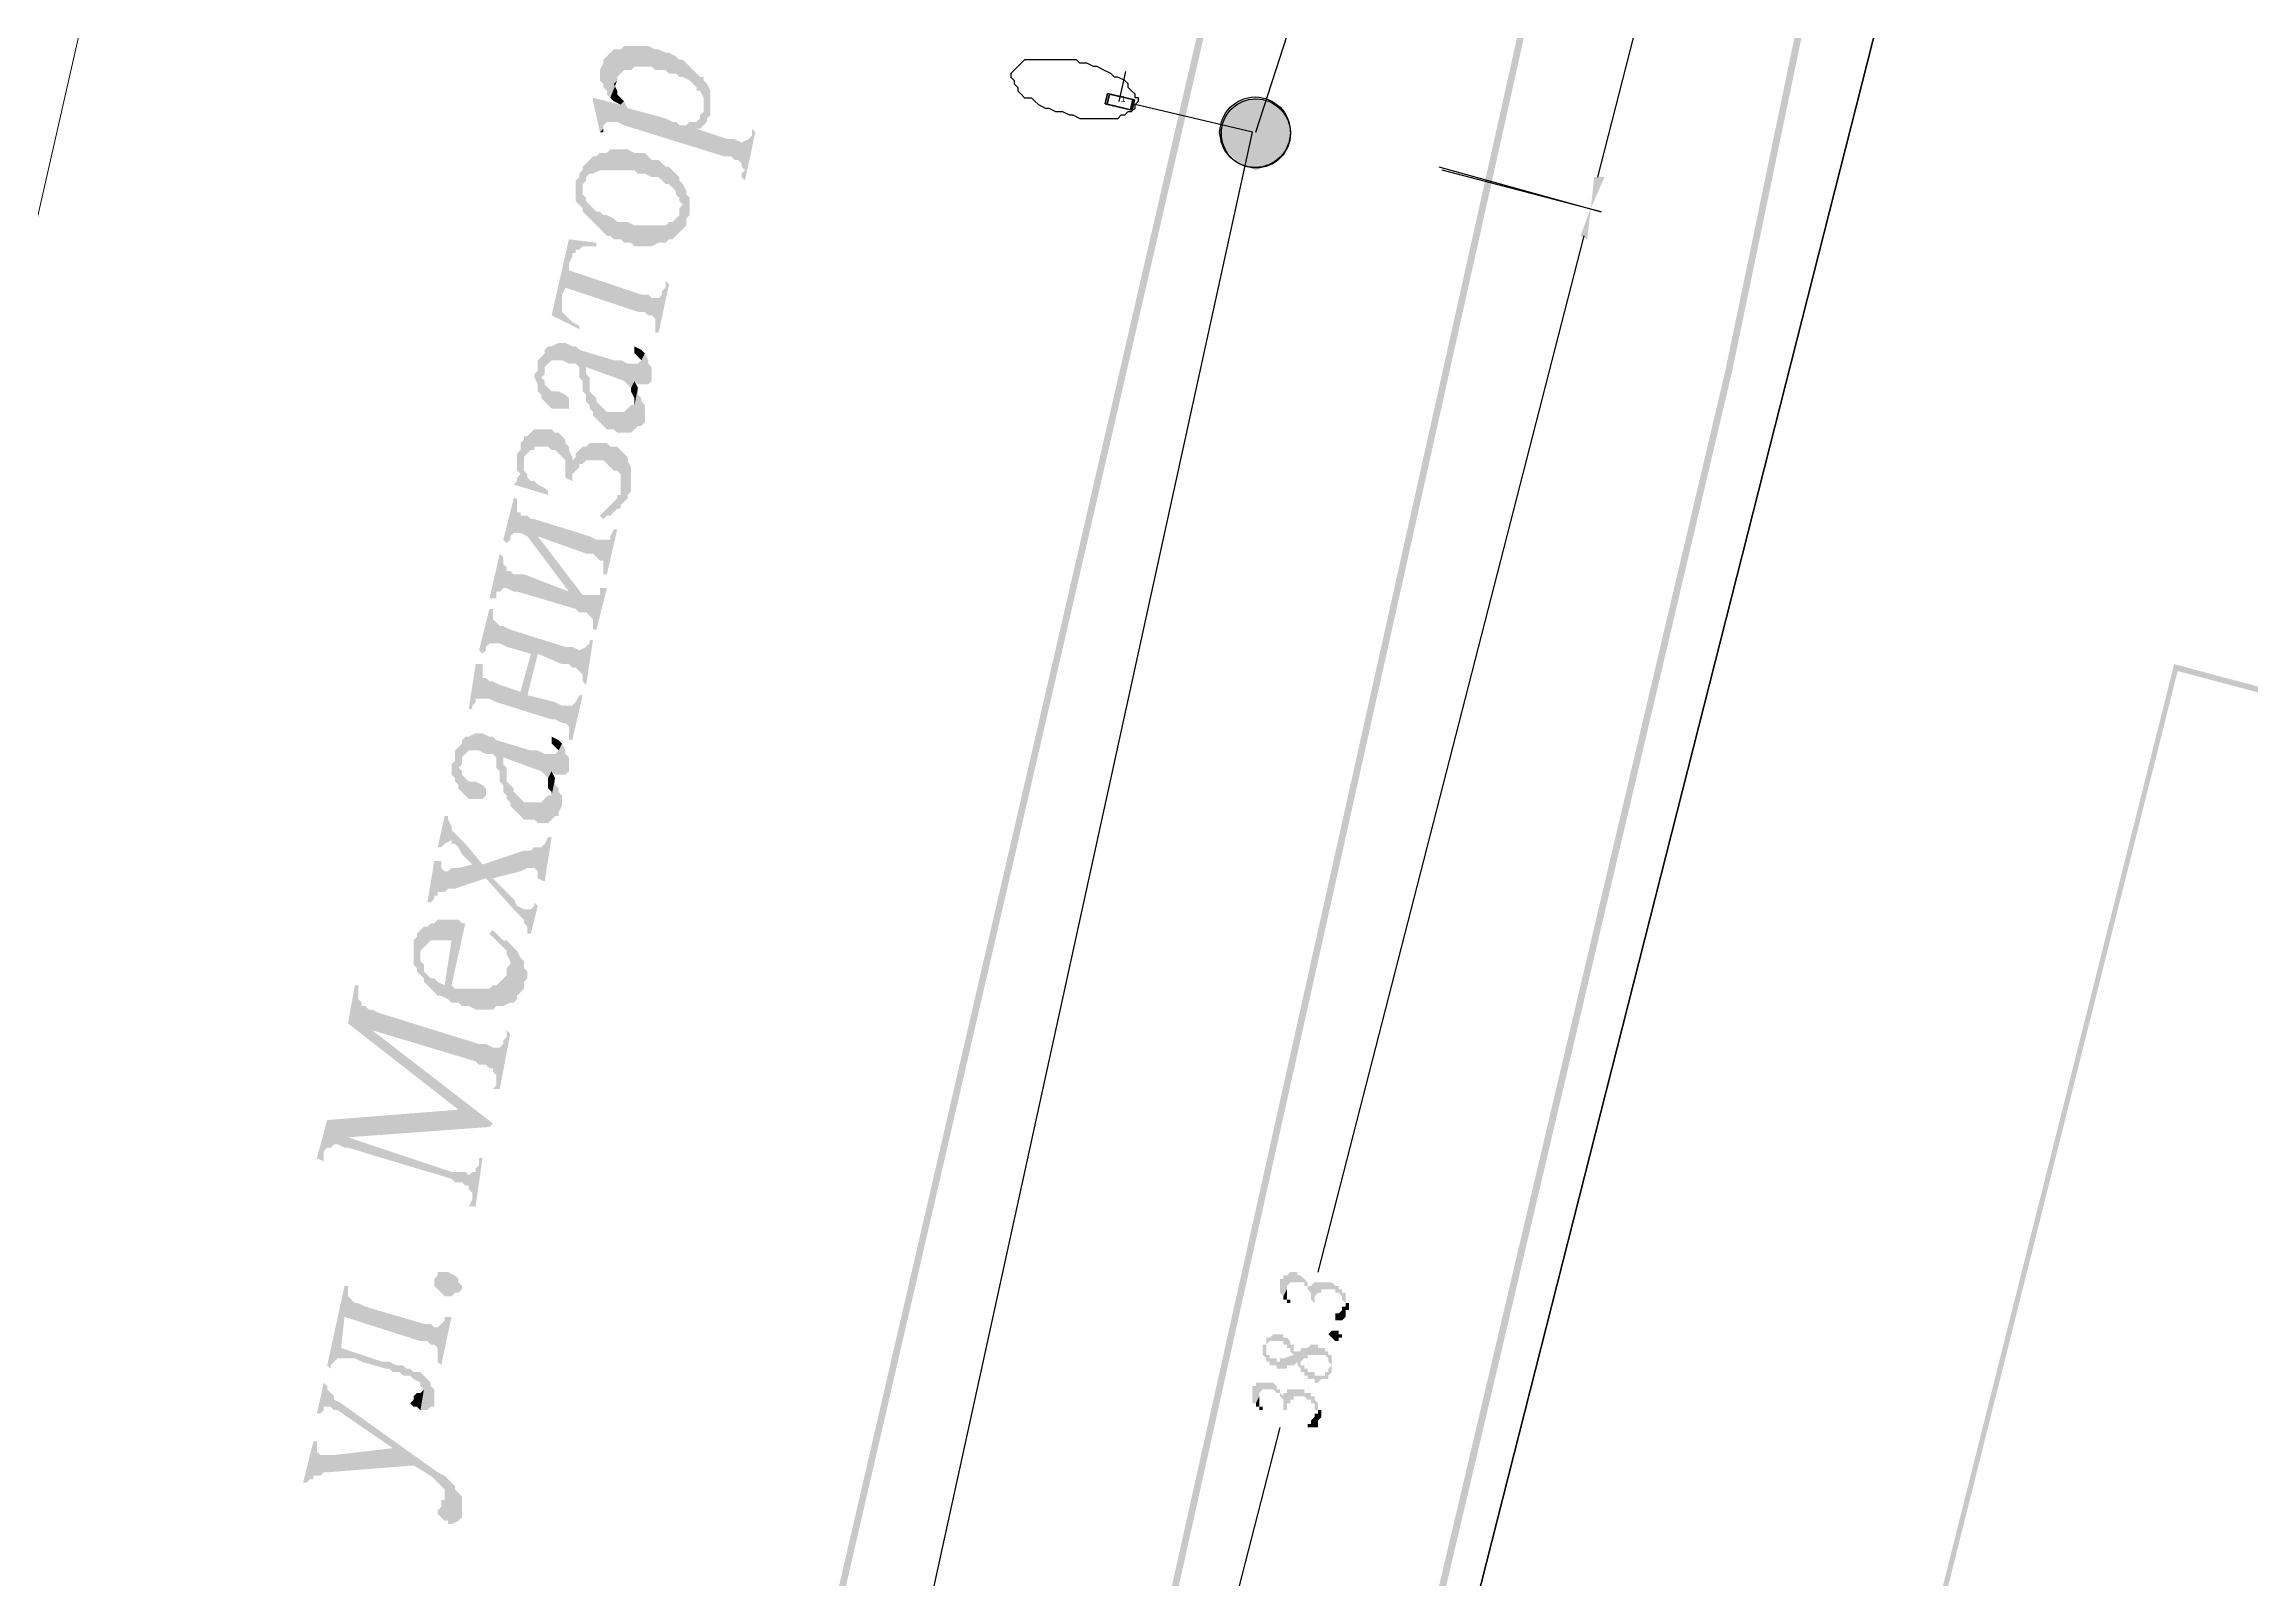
# Model space of a CAD drawing. Extents: x 243 to 885, y -99 to 1005.
# Drawn here: x 317.4 to 353.2, y -3.35 to 21.54 of the extents above; entities that cross this region are included whole.
import ezdxf

# ---------------------------------------------------------------- set-up
doc = ezdxf.new("R2010")
doc.units = 0
doc.header["$MEASUREMENT"] = 0
for name, color, linetype in [('DLXLUM01', 6, 'Continuous'), ('DLXLUMEX', 2, 'Continuous'), ('DLXSCENE', 7, 'Continuous'), ('PDF _Геометрия', 7, 'Continuous'), ('PDF _Сплошная заливка', 7, 'Continuous')]:
    doc.layers.add(name, color=color, linetype=linetype)

# ---------------------------------------------------------------- blocks, each defined once
blk = doc.blocks.new('*U48')
at = {"color": 1}
blk.add_line((-0.029, 0.007), (0.084, 0.494), dxfattribs=at)
for p, q in [((-0.214, 0.137), (-0.253, -0.028)), ((-0.253, -0.028), (-0.214, 0.137)), ((-0.185, 0.13), (-0.224, -0.035)), ((-0.224, -0.035), (-0.185, 0.13)), ((-0.185, 0.13), (-0.214, 0.137)), ((0.195, 0.042), (-0.214, 0.137)), ((-0.214, 0.137), (-0.185, 0.13)), ((-0.214, 0.137), (0.195, 0.042)), ((0.224, 0.035), (-0.185, 0.13)), ((-0.185, 0.13), (0.224, 0.035)), ((0.156, -0.124), (0.195, 0.042)), ((0.195, 0.042), (0.156, -0.124)), ((0.185, -0.13), (0.224, 0.035)), ((0.224, 0.035), (0.185, -0.13)), ((0.224, 0.035), (0.195, 0.042)), ((0.195, 0.042), (0.224, 0.035)), ((-0.253, -0.028), (0.156, -0.124)), ((-0.224, -0.035), (-0.253, -0.028)), ((-0.253, -0.028), (-0.224, -0.035)), ((0.156, -0.124), (-0.253, -0.028)), ((-0.224, -0.035), (0.185, -0.13)), ((0.185, -0.13), (-0.224, -0.035)), ((0.156, -0.124), (0.185, -0.13)), ((0.185, -0.13), (0.156, -0.124))]:
    blk.add_line(p, q)
at = {"layer": 'DLXLUMEX', "color": 7}
blk.add_text('1', height=0.1, dxfattribs=at).set_placement((0, 0))
blk = doc.blocks.new('*U46')
blk.add_line((33.147, -9.687), (212.825, 698.104))

msp = doc.modelspace()

# ---------------------------------------------------------------- hatches: boundary and pattern name
at = {"layer": 'PDF _Сплошная заливка', "linetype": 'ByBlock', "transparency": 33554559}
h = msp.add_hatch(color=256, dxfattribs=at)
h.paths.add_polyline_path([(332.402, -18.186), (321.932, -63.763), (347.576, -69.698), (347.968, -72.441), (347.632, -75.409), (347.016, -76.921), (345.448, -78.88), (344.216, -79.44), (342.537, -80.168), (341.137, -80.28), (327.755, -77.145), (326.299, -76.193), (324.06, -74.401), (322.044, -72.329), (321.26, -70.817), (319.524, -67.122), (318.012, -61.803), (317.676, -58.667), (320.868, -44.67), (334.026, 12.218), (340.913, 42.061), (341.417, 43.461), (342.929, 45.701), (344.216, 46.149), (346.618, 45.561)])
h.paths.add_polyline_path([(346.724, 45.535), (354.743, 43.573), (354.743, 43.629), (346.736, 45.588), (346.736, 45.589), (346.734, 45.589), (344.216, 46.205), (342.873, 45.813), (341.305, 43.517), (340.801, 42.117), (333.914, 12.218), (320.756, -44.67), (317.565, -58.667), (317.9, -61.803), (319.412, -67.178), (321.148, -70.873), (321.932, -72.385), (324.004, -74.457), (326.243, -76.249), (327.755, -77.257), (341.081, -80.392), (342.537, -80.224), (344.272, -79.552), (345.504, -78.936), (347.128, -76.977), (347.688, -75.409), (348.08, -72.441), (347.688, -69.586), (322.044, -63.707), (332.514, -18.186)], flags=0)
for points in [[(350.656, 44.525), (350.544, 44.581), (344.664, 16.249), (329.211, -49.317), (326.467, -61.243), (328.539, -62.923), (346.96, -67.066), (346.96, -66.954), (328.595, -62.867), (326.579, -61.187), (329.323, -49.373), (344.776, 16.249)], [(326.411, 21.12), (326.411, 20.952), (326.467, 20.896), (326.467, 20.84), (326.523, 20.784), (326.523, 20.728), (326.579, 20.672), (326.691, 20.952), (326.691, 21.008), (326.747, 21.064), (326.803, 21.12), (326.859, 21.12), (326.915, 21.12), (326.971, 21.176), (327.027, 21.176), (327.083, 21.176), (327.139, 21.176), (327.251, 21.176), (327.307, 21.12), (327.419, 21.12), (327.475, 21.12), (327.531, 21.064), (327.643, 21.064), (327.699, 21.008), (327.755, 21.008), (327.867, 20.952), (327.923, 20.896), (327.979, 20.84), (327.979, 20.784), (328.035, 20.784), (328.091, 20.672), (328.091, 20.616), (328.091, 20.56), (328.091, 20.504), (328.203, 20.784), (328.147, 20.896), (328.091, 20.952), (328.091, 21.008), (328.035, 21.008), (327.979, 21.064), (327.923, 21.12), (327.867, 21.176), (327.811, 21.232), (327.755, 21.288), (327.699, 21.288), (327.643, 21.344), (327.531, 21.4), (327.475, 21.4), (327.363, 21.456), (327.307, 21.456), (327.195, 21.512), (327.139, 21.512), (327.027, 21.512), (326.971, 21.512), (326.915, 21.512), (326.803, 21.512), (326.747, 21.456), (326.691, 21.456), (326.635, 21.456), (326.579, 21.4), (326.523, 21.344), (326.467, 21.288), (326.467, 21.232)], [(326.579, 20.672), (326.635, 20.616), (326.747, 20.56), (326.803, 20.616), (326.747, 20.672), (326.691, 20.728), (326.691, 20.784), (326.635, 20.896), (326.691, 20.952)], [(328.035, 20.337), (327.979, 20.169), (328.035, 20.169), (328.091, 20.225), (328.147, 20.281), (328.147, 20.337), (328.203, 20.393), (328.203, 20.448), (328.203, 20.56), (328.203, 20.616), (328.203, 20.672), (328.203, 20.728), (328.203, 20.784), (328.091, 20.504), (328.091, 20.448), (328.035, 20.393)], [(326.299, 20.672), (326.299, 20.616), (326.411, 20.113), (326.467, 20.169), (326.467, 20.225), (326.523, 20.281), (326.579, 20.281), (326.635, 20.281), (326.691, 20.281), (326.803, 20.225), (328.427, 19.721), (328.539, 19.721), (328.595, 19.665), (328.651, 19.665), (328.707, 19.609), (328.707, 19.553), (328.763, 19.497), (328.707, 19.441), (328.707, 19.385), (328.763, 19.329), (328.931, 20.113), (328.875, 20.169), (328.875, 20.113), (328.875, 20.057), (328.819, 20.001), (328.707, 19.945), (328.595, 20.001), (328.483, 20.001), (327.979, 20.169), (328.035, 20.337), (327.979, 20.281), (327.867, 20.281), (327.811, 20.225), (327.755, 20.225), (327.699, 20.225), (327.643, 20.281), (327.587, 20.281), (327.475, 20.337), (326.859, 20.504), (326.803, 20.616), (326.747, 20.56)], [(337.33, 19.609), (337.553, 19.833), (337.609, 20.113), (337.553, 20.393), (337.33, 20.616), (337.05, 20.672), (336.77, 20.616), (336.546, 20.393), (336.434, 20.113), (336.546, 19.833), (336.77, 19.609), (337.05, 19.497)], [(326.411, 20.113), (326.467, 20.113), (326.467, 20.169)], [(326.019, 19.329), (326.019, 18.993), (326.075, 18.937), (326.131, 19.217), (326.131, 19.273), (326.187, 19.329), (326.187, 19.385), (326.243, 19.441), (326.299, 19.441), (326.411, 19.497), (326.467, 19.497), (326.523, 19.497), (326.579, 19.497), (326.635, 19.497), (326.747, 19.497), (326.803, 19.497), (326.859, 19.497), (326.971, 19.497), (327.027, 19.441), (327.139, 19.441), (327.251, 19.385), (327.363, 19.385), (327.419, 19.329), (327.475, 19.273), (327.531, 19.273), (327.587, 19.217), (327.643, 19.161), (327.643, 19.105), (327.699, 19.049), (327.699, 18.993), (327.755, 18.937), (327.699, 18.881), (327.811, 19.161), (327.755, 19.273), (327.699, 19.329), (327.699, 19.385), (327.643, 19.441), (327.587, 19.497), (327.531, 19.553), (327.475, 19.553), (327.419, 19.609), (327.363, 19.665), (327.251, 19.665), (327.195, 19.721), (327.139, 19.777), (327.083, 19.777), (327.027, 19.777), (326.971, 19.777), (326.859, 19.833), (326.803, 19.833), (326.747, 19.833), (326.635, 19.833), (326.579, 19.833), (326.523, 19.777), (326.467, 19.777), (326.411, 19.777), (326.355, 19.721), (326.299, 19.721), (326.243, 19.665), (326.187, 19.609), (326.131, 19.553), (326.131, 19.497), (326.075, 19.441), (326.075, 19.385)], [(326.075, 18.937), (326.131, 18.881), (326.131, 18.825), (326.187, 18.769), (326.243, 18.713), (326.299, 18.657), (326.355, 18.601), (326.411, 18.545), (326.467, 18.489), (326.523, 18.433), (326.579, 18.433), (326.635, 18.377), (326.747, 18.377), (326.803, 18.321), (326.915, 18.321), (326.971, 18.265), (327.083, 18.265), (327.139, 18.265), (327.195, 18.265), (327.251, 18.265), (327.363, 18.321), (327.419, 18.321), (327.475, 18.321), (327.531, 18.377), (327.587, 18.377), (327.643, 18.433), (327.699, 18.489), (327.755, 18.545), (327.811, 18.601), (327.811, 18.713), (327.867, 18.769), (327.867, 18.825), (327.867, 18.881), (327.867, 18.937), (327.867, 19.049), (327.811, 19.105), (327.811, 19.161), (327.699, 18.881), (327.699, 18.825), (327.699, 18.769), (327.643, 18.713), (327.587, 18.657), (327.531, 18.657), (327.475, 18.601), (327.363, 18.601), (327.307, 18.601), (327.251, 18.601), (327.195, 18.601), (327.083, 18.601), (327.027, 18.601), (326.971, 18.601), (326.859, 18.657), (326.803, 18.657), (326.691, 18.657), (326.635, 18.713), (326.523, 18.769), (326.467, 18.769), (326.411, 18.825), (326.355, 18.825), (326.299, 18.881), (326.243, 18.937), (326.187, 18.993), (326.187, 19.049), (326.131, 19.105), (326.131, 19.161), (326.131, 19.217)], [(325.907, 18.377), (325.627, 17.145), (326.075, 16.921), (326.075, 16.977), (325.963, 17.033), (325.907, 17.089), (325.851, 17.145), (325.795, 17.201), (325.795, 17.257), (325.795, 17.313), (325.795, 17.369), (325.795, 17.481), (325.851, 17.593), (325.907, 17.873), (325.907, 17.985)], [(325.907, 18.377), (325.907, 17.985), (325.963, 18.097), (325.963, 18.153), (326.019, 18.153), (326.019, 18.209), (326.075, 18.209), (326.131, 18.265), (326.187, 18.265), (326.243, 18.265), (326.355, 18.265), (326.355, 18.321)], [(325.907, 17.873), (325.851, 17.593), (327.027, 17.201), (327.139, 17.201), (327.195, 17.145), (327.251, 17.145), (327.307, 17.089), (327.307, 17.033), (327.307, 16.977), (327.307, 16.865), (327.363, 16.865), (327.531, 17.649), (327.475, 17.705), (327.475, 17.649), (327.475, 17.593), (327.419, 17.537), (327.419, 17.481), (327.363, 17.425), (327.307, 17.425), (327.251, 17.425), (327.195, 17.481), (327.083, 17.481)], [(325.403, 16.305), (325.403, 16.249), (325.347, 16.193), (325.347, 16.137), (325.403, 16.025), (325.403, 15.969), (325.403, 15.913), (325.515, 16.193), (325.515, 16.249), (325.515, 16.305), (325.571, 16.361), (325.627, 16.417), (325.683, 16.417), (325.739, 16.417), (325.795, 16.417), (325.907, 16.361), (326.019, 16.361), (326.075, 16.305), (326.075, 16.249), (326.075, 16.137), (326.131, 16.081), (326.187, 16.305), (326.803, 16.081), (326.859, 16.025), (326.915, 15.969), (326.971, 16.081), (327.027, 16.025), (327.139, 16.025), (327.195, 16.025), (327.251, 16.081), (327.251, 16.137), (327.251, 16.193), (327.251, 16.249), (327.251, 16.305), (327.195, 16.361), (327.195, 16.417), (327.139, 16.529), (327.083, 16.417), (327.027, 16.361), (326.971, 16.361), (326.915, 16.361), (326.859, 16.361), (326.747, 16.417), (326.635, 16.417), (326.075, 16.585), (326.019, 16.641), (325.963, 16.641), (325.851, 16.697), (325.795, 16.697), (325.739, 16.697), (325.627, 16.641), (325.571, 16.641), (325.515, 16.585), (325.515, 16.529), (325.459, 16.473), (325.403, 16.417), (325.403, 16.361)], [(326.971, 16.641), (326.971, 16.529), (327.027, 16.473), (327.083, 16.417), (327.139, 16.529), (327.083, 16.585)], [(325.403, 15.913), (325.459, 15.857), (325.459, 15.801), (325.515, 15.745), (325.571, 15.689), (325.627, 15.633), (325.683, 15.633), (325.795, 15.633), (325.851, 15.633), (325.907, 15.633), (325.907, 15.689), (325.907, 15.745), (325.907, 15.801), (325.851, 15.857), (325.739, 15.913), (325.627, 15.913), (325.571, 15.969), (325.515, 16.025), (325.515, 16.081), (325.459, 16.137), (325.515, 16.193)], [(326.131, 16.081), (326.131, 15.913), (326.187, 15.857), (326.187, 15.745), (326.243, 15.689), (326.243, 15.633), (326.299, 15.577), (326.299, 15.521), (326.355, 15.465), (326.411, 15.409), (326.467, 15.353), (326.523, 15.297), (326.635, 15.297), (326.691, 15.241), (326.747, 15.241), (326.803, 15.241), (326.915, 15.241), (326.971, 15.297), (327.027, 15.353), (327.083, 15.353), (327.139, 15.409), (327.139, 15.521), (327.139, 15.577), (327.139, 15.633), (327.139, 15.689), (327.083, 15.745), (327.083, 15.801), (327.027, 15.857), (327.027, 15.969), (326.971, 15.689), (326.915, 15.689), (326.859, 15.633), (326.803, 15.577), (326.747, 15.577), (326.691, 15.577), (326.579, 15.577), (326.523, 15.577), (326.467, 15.633), (326.411, 15.689), (326.355, 15.745), (326.355, 15.801), (326.299, 15.857), (326.243, 15.913), (326.243, 15.969), (326.243, 16.025), (326.243, 16.137), (326.187, 16.193), (326.187, 16.305)], [(326.915, 15.969), (326.915, 15.913), (326.971, 15.801), (326.971, 15.689), (327.027, 15.969), (326.971, 16.081)], [(325.067, 14.457), (325.011, 14.401), (325.571, 14.233), (325.571, 14.289), (325.515, 14.345), (325.403, 14.401), (325.347, 14.457), (325.291, 14.457), (325.235, 14.513), (325.235, 14.569), (325.179, 14.625), (325.179, 14.681), (325.179, 14.737), (325.179, 14.793), (325.235, 15.185), (325.067, 14.513)], [(325.067, 14.905), (325.067, 14.625), (325.123, 14.569), (325.067, 14.513), (325.235, 15.185), (325.179, 15.185), (325.179, 15.129), (325.123, 15.073), (325.123, 14.961)], [(325.235, 15.185), (325.179, 14.793), (325.179, 14.849), (325.235, 14.905), (325.291, 14.961), (325.347, 14.961), (325.347, 15.017), (325.403, 15.017), (325.459, 15.017), (325.571, 15.017), (325.627, 14.961), (325.683, 14.961), (325.739, 14.905), (325.795, 14.849), (325.851, 14.793), (325.851, 14.737), (325.851, 14.681), (325.851, 14.569), (325.851, 14.513), (325.963, 14.457), (325.963, 14.569), (326.019, 14.625), (326.075, 14.681), (326.075, 14.737), (326.131, 14.737), (326.187, 14.793), (326.243, 14.793), (326.299, 14.793), (326.355, 14.793), (326.467, 14.793), (326.523, 14.737), (326.579, 14.681), (326.635, 14.625), (326.691, 14.625), (326.747, 14.569), (326.747, 14.457), (326.747, 14.401), (326.747, 14.345), (326.859, 14.793), (326.859, 14.849), (326.803, 14.905), (326.747, 14.961), (326.691, 15.017), (326.579, 15.017), (326.523, 15.073), (326.467, 15.073), (326.411, 15.073), (326.355, 15.073), (326.299, 15.073), (326.243, 15.073), (326.187, 15.017), (326.131, 15.017), (326.075, 14.961), (326.019, 14.905), (326.019, 14.849), (325.963, 14.793), (325.963, 14.849), (325.907, 14.961), (325.907, 15.017), (325.851, 15.073), (325.851, 15.129), (325.795, 15.185), (325.739, 15.241), (325.683, 15.241), (325.627, 15.297), (325.571, 15.297), (325.459, 15.297), (325.403, 15.297), (325.347, 15.297), (325.291, 15.241)], [(326.411, 13.897), (326.467, 13.841), (326.523, 13.897), (326.579, 13.897), (326.635, 13.953), (326.691, 14.009), (326.747, 14.009), (326.747, 14.065), (326.803, 14.121), (326.859, 14.177), (326.859, 14.233), (326.915, 14.289), (326.915, 14.345), (326.915, 14.401), (326.915, 14.513), (326.915, 14.569), (326.915, 14.625), (326.915, 14.681), (326.859, 14.793), (326.747, 14.345), (326.747, 14.289), (326.747, 14.233), (326.691, 14.233), (326.691, 14.177), (326.635, 14.121), (326.579, 14.065), (326.523, 14.009), (326.467, 13.953)], [(325.011, 14.177), (324.843, 13.506), (324.899, 13.45), (324.955, 13.506), (324.955, 13.562), (325.011, 13.618), (325.067, 13.618), (325.123, 13.618), (325.235, 13.562), (325.907, 12.666), (326.019, 12.386), (326.075, 12.33), (326.187, 12.33), (326.243, 12.274), (326.299, 12.218), (326.299, 12.162), (326.299, 12.05), (326.355, 12.05), (326.523, 12.722), (326.411, 12.722), (326.411, 12.666), (326.411, 12.61), (326.355, 12.61), (326.299, 12.61), (326.187, 12.61), (326.131, 12.61), (325.403, 13.562), (325.347, 13.841), (325.291, 13.841), (325.235, 13.897), (325.123, 13.897), (325.123, 13.953), (325.067, 13.953), (325.067, 14.009), (325.067, 14.065), (325.067, 14.177)], [(325.347, 13.841), (325.403, 13.562), (326.187, 13.282), (326.299, 13.282), (326.355, 13.226), (326.411, 13.17), (326.467, 13.17), (326.467, 13.114), (326.467, 13.058), (326.467, 12.946), (326.523, 12.946), (326.691, 13.674), (326.635, 13.674), (326.579, 13.562), (326.579, 13.506), (326.467, 13.506), (326.355, 13.506), (326.243, 13.562)], [(324.787, 13.282), (324.619, 12.554), (324.731, 12.554), (324.731, 12.666), (324.787, 12.666), (324.843, 12.722), (324.899, 12.722), (325.011, 12.666), (325.067, 12.666), (326.019, 12.386), (325.907, 12.666), (325.179, 12.946), (325.123, 12.946), (325.011, 12.946), (324.955, 13.002), (324.899, 13.002), (324.899, 13.058), (324.843, 13.114), (324.843, 13.17), (324.843, 13.226)], [(324.619, 12.386), (324.451, 11.714), (324.507, 11.658), (324.563, 11.714), (324.563, 11.77), (324.619, 11.826), (324.675, 11.826), (324.731, 11.826), (324.787, 11.826), (324.899, 11.77), (325.291, 11.658), (325.123, 11.042), (325.403, 11.658), (325.795, 11.49), (325.907, 11.49), (325.963, 11.434), (326.019, 11.434), (326.075, 11.378), (326.131, 11.322), (326.131, 11.266), (326.131, 11.21), (326.187, 11.154), (326.299, 11.882), (326.243, 11.882), (326.243, 11.826), (326.187, 11.77), (326.075, 11.714), (325.963, 11.77), (325.851, 11.77), (324.955, 12.05), (324.843, 12.106), (324.787, 12.106), (324.731, 12.162), (324.675, 12.218), (324.675, 12.274), (324.675, 12.33), (324.675, 12.386)], [(324.395, 11.49), (324.283, 10.762), (324.339, 10.762), (324.339, 10.818), (324.395, 10.874), (324.395, 10.93), (324.451, 10.93), (324.507, 10.93), (324.563, 10.93), (324.619, 10.93), (324.731, 10.874), (325.627, 10.594), (325.683, 10.594), (325.795, 10.538), (325.851, 10.538), (325.907, 10.482), (325.907, 10.426), (325.907, 10.37), (325.907, 10.258), (325.963, 10.258), (326.131, 10.986), (326.075, 10.986), (326.019, 10.874), (325.963, 10.818), (325.907, 10.818), (325.851, 10.818), (325.795, 10.818), (325.683, 10.874), (325.235, 10.986), (325.403, 11.658), (325.123, 11.042), (324.787, 11.154), (324.675, 11.21), (324.619, 11.21), (324.563, 11.266), (324.507, 11.266), (324.507, 11.322), (324.507, 11.378), (324.507, 11.49)], [(324.06, 9.978), (324.06, 9.922), (324.004, 9.866), (324.004, 9.698), (324.06, 9.642), (324.06, 9.586), (324.172, 9.866), (324.172, 9.922), (324.172, 9.978), (324.228, 10.034), (324.283, 10.09), (324.339, 10.09), (324.395, 10.09), (324.451, 10.09), (324.563, 10.034), (324.675, 10.034), (324.731, 9.978), (324.731, 9.922), (324.731, 9.81), (324.787, 9.754), (324.843, 9.978), (325.459, 9.754), (325.515, 9.698), (325.571, 9.642), (325.627, 9.754), (325.683, 9.698), (325.795, 9.698), (325.851, 9.698), (325.907, 9.754), (325.907, 9.81), (325.907, 9.866), (325.907, 9.922), (325.907, 9.978), (325.851, 10.034), (325.851, 10.09), (325.795, 10.202), (325.739, 10.09), (325.683, 10.034), (325.627, 10.034), (325.571, 10.034), (325.515, 10.034), (325.403, 10.09), (325.291, 10.09), (324.731, 10.258), (324.675, 10.314), (324.619, 10.314), (324.507, 10.37), (324.451, 10.37), (324.395, 10.37), (324.283, 10.314), (324.228, 10.314), (324.172, 10.258), (324.172, 10.202), (324.116, 10.146), (324.06, 10.09), (324.06, 10.034)], [(325.627, 10.314), (325.627, 10.202), (325.683, 10.146), (325.739, 10.09), (325.795, 10.202), (325.739, 10.258)], [(324.06, 9.586), (324.116, 9.53), (324.116, 9.474), (324.172, 9.418), (324.228, 9.362), (324.283, 9.306), (324.339, 9.306), (324.451, 9.306), (324.507, 9.306), (324.563, 9.362), (324.563, 9.418), (324.563, 9.474), (324.507, 9.53), (324.395, 9.586), (324.283, 9.586), (324.228, 9.642), (324.172, 9.698), (324.172, 9.754), (324.116, 9.81), (324.172, 9.866)], [(324.787, 9.754), (324.787, 9.586), (324.843, 9.53), (324.843, 9.418), (324.899, 9.362), (324.899, 9.306), (324.955, 9.25), (324.955, 9.194), (325.011, 9.138), (325.067, 9.082), (325.123, 9.026), (325.179, 8.97), (325.291, 8.97), (325.347, 8.97), (325.403, 8.914), (325.459, 8.914), (325.571, 8.914), (325.627, 8.97), (325.683, 9.026), (325.739, 9.026), (325.739, 9.082), (325.795, 9.194), (325.795, 9.25), (325.795, 9.306), (325.795, 9.362), (325.739, 9.418), (325.739, 9.474), (325.683, 9.53), (325.683, 9.642), (325.627, 9.362), (325.571, 9.362), (325.515, 9.306), (325.459, 9.25), (325.403, 9.25), (325.347, 9.25), (325.235, 9.25), (325.179, 9.25), (325.123, 9.306), (325.067, 9.362), (325.011, 9.418), (325.011, 9.474), (324.955, 9.53), (324.899, 9.586), (324.899, 9.642), (324.899, 9.698), (324.899, 9.81), (324.843, 9.866), (324.843, 9.978)], [(325.571, 9.642), (325.571, 9.474), (325.627, 9.418), (325.627, 9.362), (325.683, 9.642), (325.627, 9.754)], [(323.892, 9.026), (323.78, 8.522), (323.836, 8.522), (323.892, 8.578), (324.004, 8.634), (324.004, 8.578), (324.06, 8.578), (324.116, 8.522), (324.172, 8.41), (324.339, 8.242), (324.507, 8.242), (324.228, 8.578), (324.172, 8.634), (324.116, 8.69), (324.06, 8.746), (324.004, 8.802), (324.004, 8.858), (323.948, 8.97), (323.948, 9.026)], [(323.724, 8.298), (323.612, 7.626), (323.668, 7.626), (323.724, 7.682), (323.724, 7.738), (323.78, 7.738), (323.78, 7.794), (323.892, 7.794), (323.948, 7.85), (324.06, 7.85), (324.563, 8.018), (324.675, 8.018), (325.123, 8.13), (325.235, 8.186), (325.291, 8.186), (325.347, 8.186), (325.403, 8.13), (325.403, 8.074), (325.403, 8.018), (325.515, 7.962), (325.627, 8.69), (325.571, 8.69), (325.515, 8.578), (325.459, 8.522), (325.403, 8.522), (325.347, 8.522), (325.291, 8.466), (325.179, 8.466), (324.507, 8.242), (324.339, 8.242), (324.116, 8.186), (324.06, 8.186), (324.004, 8.186), (323.948, 8.13), (323.892, 8.13), (323.836, 8.186), (323.836, 8.242), (323.836, 8.298)], [(324.563, 8.018), (325.011, 7.514), (325.067, 7.458), (325.123, 7.402), (325.179, 7.346), (325.179, 7.29), (325.235, 7.234), (325.235, 7.179), (325.235, 7.123), (325.291, 7.123), (325.403, 7.57), (325.347, 7.626), (325.347, 7.57), (325.291, 7.514), (325.235, 7.514), (325.179, 7.514), (325.067, 7.57), (325.011, 7.682), (324.675, 8.018)], [(323.388, 6.955), (323.388, 6.619), (323.444, 6.563), (323.5, 6.787), (323.5, 6.843), (323.556, 6.899), (323.612, 6.955), (323.668, 7.011), (323.724, 7.011), (323.78, 7.011), (323.836, 7.011), (323.948, 7.011), (324.004, 7.011), (323.892, 6.283), (323.836, 6.115), (323.948, 6.059), (324.004, 6.003), (324.116, 6.003), (324.172, 5.947), (324.228, 5.947), (324.283, 5.947), (324.395, 5.891), (324.451, 5.891), (324.507, 5.891), (324.619, 5.891), (324.675, 5.891), (324.731, 5.947), (324.787, 5.947), (324.899, 6.563), (324.899, 6.507), (324.899, 6.451), (324.843, 6.395), (324.787, 6.339), (324.731, 6.283), (324.675, 6.283), (324.619, 6.227), (324.507, 6.227), (324.451, 6.227), (324.395, 6.227), (324.339, 6.227), (324.228, 6.227), (324.172, 6.227), (324.06, 6.227), (324.004, 6.283), (324.228, 7.29), (324.172, 7.29), (324.116, 7.346), (324.004, 7.346), (323.948, 7.346), (323.892, 7.346), (323.78, 7.346), (323.724, 7.29), (323.668, 7.29), (323.612, 7.234), (323.556, 7.234), (323.5, 7.179), (323.444, 7.123), (323.444, 7.067), (323.388, 7.011)], [(324.619, 7.123), (324.675, 7.067), (324.731, 7.011), (324.787, 6.955), (324.843, 6.899), (324.899, 6.843), (324.899, 6.787), (324.955, 6.675), (324.955, 6.619), (324.899, 6.563), (324.787, 5.947), (324.843, 5.947), (324.955, 6.003), (325.011, 6.003), (325.067, 6.059), (325.067, 6.115), (325.123, 6.171), (325.179, 6.227), (325.179, 6.283), (325.179, 6.339), (325.235, 6.395), (325.235, 6.507), (325.179, 6.563), (325.179, 6.619), (325.179, 6.675), (325.123, 6.731), (325.067, 6.843), (325.011, 6.899), (324.955, 6.955), (324.899, 7.011), (324.843, 7.011), (324.787, 7.067), (324.731, 7.123), (324.675, 7.179)], [(323.444, 6.563), (323.444, 6.507), (323.5, 6.451), (323.556, 6.395), (323.556, 6.339), (323.612, 6.283), (323.668, 6.227), (323.724, 6.171), (323.78, 6.115), (323.836, 6.115), (323.892, 6.283), (323.78, 6.339), (323.724, 6.395), (323.668, 6.395), (323.612, 6.451), (323.556, 6.507), (323.556, 6.563), (323.556, 6.619), (323.5, 6.675), (323.5, 6.731), (323.5, 6.787)], [(322.436, 6.283), (322.324, 5.667), (324.116, 4.267), (324.619, 3.987), (324.675, 4.043), (322.716, 5.555), (322.716, 5.891), (322.66, 5.891), (322.604, 5.947), (322.548, 5.947), (322.548, 6.003), (322.492, 6.059), (322.492, 6.115), (322.492, 6.171), (322.492, 6.283)], [(322.716, 5.891), (322.716, 5.555), (324.395, 5.051), (324.451, 4.995), (324.563, 4.995), (324.619, 4.939), (324.675, 4.939), (324.675, 4.883), (324.731, 4.827), (324.731, 4.771), (324.731, 4.659), (324.675, 4.603), (324.787, 4.603), (324.955, 5.499), (324.899, 5.555), (324.899, 5.443), (324.843, 5.387), (324.843, 5.331), (324.787, 5.275), (324.731, 5.275), (324.675, 5.275), (324.563, 5.331), (324.451, 5.331), (322.828, 5.835)], [(321.988, 4.099), (321.82, 3.483), (321.932, 3.427), (321.932, 3.539), (321.932, 3.595), (321.988, 3.651), (322.044, 3.651), (322.1, 3.707), (322.156, 3.707), (322.268, 3.651), (322.324, 3.819), (324.619, 3.987), (324.116, 4.267)], [(322.268, 3.651), (322.324, 3.651), (324.004, 3.147), (324.06, 3.091), (324.172, 3.091), (324.228, 3.035), (324.283, 3.035), (324.283, 2.979), (324.339, 2.923), (324.339, 2.867), (324.339, 2.811), (324.283, 2.699), (324.395, 2.699), (324.507, 3.483), (324.451, 3.483), (324.451, 3.427), (324.451, 3.371), (324.395, 3.315), (324.395, 3.259), (324.339, 3.259), (324.283, 3.203), (324.228, 3.259), (324.116, 3.259), (324.004, 3.259), (322.324, 3.819)], [(323.724, 1.523), (323.78, 1.579), (323.78, 1.635), (323.948, 1.635), (324.06, 1.579), (324.116, 1.523), (324.116, 1.467), (324.172, 1.411), (324.172, 1.355), (324.116, 1.299), (324.06, 1.299), (324.004, 1.243), (323.892, 1.243), (323.836, 1.299), (323.78, 1.355), (323.724, 1.411), (323.724, 1.523)], [(337.442, 1.467), (337.442, 1.299), (337.497, 1.243), (337.553, 1.355), (337.553, 1.411), (337.609, 1.467), (337.665, 1.467), (337.721, 1.467), (337.777, 1.467), (337.833, 1.467), (337.833, 1.411), (337.889, 1.411), (337.889, 1.355), (337.945, 1.299), (337.945, 1.243), (337.945, 1.187), (338.001, 1.131), (338.001, 1.187), (338.001, 1.243), (338.057, 1.299), (338.113, 1.299), (338.113, 1.355), (338.169, 1.355), (338.225, 1.355), (338.281, 1.355), (338.337, 1.355), (338.337, 1.299), (338.393, 1.299), (338.449, 1.243), (338.449, 1.187), (338.505, 1.131), (338.505, 1.075), (338.505, 1.187), (338.505, 1.243), (338.505, 1.299), (338.449, 1.299), (338.449, 1.355), (338.393, 1.355), (338.393, 1.411), (338.337, 1.411), (338.281, 1.467), (338.225, 1.467), (338.169, 1.467), (338.113, 1.467), (338.057, 1.467), (338.001, 1.467), (337.945, 1.411), (337.889, 1.411), (337.889, 1.467), (337.833, 1.523), (337.777, 1.579), (337.721, 1.579), (337.721, 1.635), (337.665, 1.635), (337.609, 1.635), (337.553, 1.579), (337.497, 1.579), (337.497, 1.523), (337.442, 1.523)], [(322.268, 1.411), (321.988, 0.124), (322.044, 0.068), (322.044, 0.124), (322.1, 0.18), (322.156, 0.236), (322.268, 0.907), (323.5, 0.516), (323.612, 0.516), (323.668, 0.46), (323.724, 0.46), (323.78, 0.404), (323.78, 0.348), (323.78, 0.292), (323.78, 0.236), (323.78, 0.18), (323.836, 0.124), (324.004, 0.907), (323.892, 0.907), (323.892, 0.851), (323.836, 0.795), (323.78, 0.739), (323.724, 0.739), (323.668, 0.795), (323.556, 0.795), (322.604, 1.075), (322.492, 1.131), (322.436, 1.131), (322.38, 1.187), (322.324, 1.243), (322.324, 1.355), (322.324, 1.411)], [(337.497, 1.243), (337.497, 1.187), (337.553, 1.187), (337.553, 1.131), (337.609, 1.131), (337.609, 1.187), (337.553, 1.187), (337.553, 1.243), (337.553, 1.299), (337.553, 1.355)], [(338.337, 0.907), (338.337, 0.851), (338.393, 0.851), (338.449, 0.851), (338.505, 0.907), (338.505, 0.963), (338.505, 1.019), (338.561, 1.019), (338.561, 1.075), (338.561, 1.131), (338.505, 1.131), (338.505, 1.187), (338.505, 1.075), (338.449, 1.075), (338.449, 1.019), (338.393, 0.963), (338.337, 0.963)], [(322.156, 0.236), (322.436, 0.236), (322.548, 0.18), (322.94, 0.068), (322.996, 0.068), (323.052, 0.012), (323.164, 0.012), (323.22, -0.044), (323.332, -0.044), (323.388, -0.1), (323.5, -0.156), (323.5, -0.212), (323.556, -0.268), (323.5, -0.604), (323.556, -0.604), (323.612, -0.604), (323.668, -0.548), (323.724, -0.548), (323.724, -0.436), (323.724, -0.324), (323.724, -0.268), (323.668, -0.212), (323.668, -0.156), (323.612, -0.1), (323.556, -0.044), (323.5, 0.012), (323.444, 0.012), (323.388, 0.012), (323.332, 0.068), (323.276, 0.068), (323.22, 0.124), (323.108, 0.124), (322.996, 0.18), (322.884, 0.18), (322.212, 0.404), (322.268, 0.907)], [(337.162, 0.46), (337.162, 0.292), (337.218, 0.404), (337.218, 0.46), (337.274, 0.516), (337.33, 0.516), (337.386, 0.516), (337.442, 0.516), (337.497, 0.516), (337.497, 0.46), (337.553, 0.46), (337.553, 0.404), (337.609, 0.404), (337.609, 0.348), (337.665, 0.292), (337.665, 0.348), (337.665, 0.404), (337.665, 0.46), (337.609, 0.46), (337.609, 0.516), (337.553, 0.572), (337.497, 0.572), (337.497, 0.627), (337.442, 0.627), (337.386, 0.627), (337.33, 0.627), (337.274, 0.572), (337.218, 0.572), (337.218, 0.516), (337.218, 0.46)], [(337.162, 0.292), (337.218, 0.236), (337.218, 0.18), (337.274, 0.18), (337.274, 0.124), (337.33, 0.124), (337.386, 0.124), (337.386, 0.068), (337.442, 0.068), (337.497, 0.068), (337.553, 0.068), (337.553, 0.124), (337.609, 0.124), (337.665, 0.124), (337.721, 0.18), (337.721, 0.124), (337.777, 0.18), (337.833, 0.236), (337.889, 0.236), (337.889, 0.292), (337.945, 0.292), (338.001, 0.292), (338.057, 0.292), (338.113, 0.292), (338.169, 0.292), (338.225, 0.236), (338.225, 0.18), (338.281, 0.124), (338.225, 0.068), (338.225, -0.044), (338.281, 0.012), (338.281, 0.068), (338.281, 0.124), (338.281, 0.18), (338.281, 0.236), (338.281, 0.292), (338.225, 0.292), (338.225, 0.348), (338.169, 0.348), (338.169, 0.404), (338.113, 0.404), (338.057, 0.404), (338.057, 0.46), (338.001, 0.46), (337.945, 0.46), (337.889, 0.404), (337.833, 0.404), (337.777, 0.404), (337.777, 0.348), (337.721, 0.348), (337.665, 0.348), (337.665, 0.292), (337.497, 0.236), (337.442, 0.236), (337.442, 0.18), (337.386, 0.18), (337.386, 0.236), (337.33, 0.236), (337.274, 0.236), (337.274, 0.292), (337.218, 0.292), (337.218, 0.348), (337.218, 0.404)], [(338.225, 0.627), (338.281, 0.683), (338.337, 0.683), (338.393, 0.683), (338.393, 0.627), (338.449, 0.627), (338.449, 0.572), (338.393, 0.572), (338.393, 0.516), (338.337, 0.516), (338.281, 0.572), (338.225, 0.627)], [(337.721, 0.124), (337.777, 0.068), (337.777, 0.012), (337.833, 0.012), (337.833, -0.044), (337.889, -0.044), (337.889, -0.1), (337.945, -0.1), (338.001, -0.1), (338.001, -0.156), (338.057, -0.156), (338.113, -0.1), (338.169, -0.1), (338.225, -0.1), (338.225, -0.044), (338.225, 0.068), (338.225, 0.012), (338.169, 0.012), (338.169, -0.044), (338.113, -0.044), (338.057, -0.044), (338.001, -0.044), (338.001, 0.012), (337.945, 0.012), (337.889, 0.012), (337.889, 0.068), (337.833, 0.068), (337.833, 0.124), (337.777, 0.124), (337.777, 0.18)], [(321.932, -0.156), (321.82, -0.66), (321.876, -0.66), (321.932, -0.604), (321.932, -0.548), (321.988, -0.548), (322.044, -0.548), (322.1, -0.604), (322.156, -0.604), (323.052, -1.22), (323.388, -1.5), (323.668, -1.668), (323.724, -1.724), (323.78, -1.78), (323.836, -1.836), (323.892, -1.892), (323.892, -1.948), (323.892, -2.004), (324.004, -1.78), (323.948, -1.724), (323.892, -1.668), (323.78, -1.612), (322.212, -0.492), (322.1, -0.436), (322.1, -0.38), (322.044, -0.324), (321.988, -0.268), (321.988, -0.212)], [(323.388, -0.436), (323.332, -0.492), (323.388, -0.548), (323.444, -0.548), (323.5, -0.604), (323.556, -0.268), (323.5, -0.324), (323.444, -0.324), (323.388, -0.38)], [(336.994, -0.268), (336.994, -0.492), (337.05, -0.492), (337.106, -0.38), (337.106, -0.324), (337.162, -0.268), (337.218, -0.268), (337.274, -0.268), (337.33, -0.268), (337.386, -0.324), (337.442, -0.324), (337.442, -0.38), (337.497, -0.436), (337.497, -0.492), (337.497, -0.548), (337.497, -0.604), (337.553, -0.604), (337.553, -0.548), (337.553, -0.492), (337.609, -0.492), (337.609, -0.436), (337.665, -0.436), (337.665, -0.38), (337.721, -0.38), (337.777, -0.38), (337.833, -0.38), (337.889, -0.436), (337.945, -0.436), (337.945, -0.492), (338.001, -0.492), (338.001, -0.548), (338.001, -0.604), (338.057, -0.604), (338.057, -0.66), (338.057, -0.548), (338.057, -0.492), (338.001, -0.436), (338.001, -0.38), (337.945, -0.38), (337.945, -0.324), (337.889, -0.324), (337.833, -0.324), (337.833, -0.268), (337.777, -0.268), (337.721, -0.268), (337.665, -0.268), (337.609, -0.268), (337.553, -0.268), (337.553, -0.324), (337.497, -0.324), (337.497, -0.38), (337.442, -0.324), (337.442, -0.268), (337.386, -0.268), (337.386, -0.212), (337.33, -0.156), (337.274, -0.156), (337.218, -0.156), (337.162, -0.156), (337.106, -0.156), (337.05, -0.156), (337.05, -0.212), (336.994, -0.212)], [(337.05, -0.492), (337.05, -0.548), (337.106, -0.548), (337.106, -0.604), (337.162, -0.604), (337.162, -0.548), (337.106, -0.548), (337.106, -0.492), (337.106, -0.436), (337.106, -0.38)], [(337.889, -0.828), (337.889, -0.884), (337.945, -0.884), (338.001, -0.884), (338.057, -0.884), (338.057, -0.828), (338.057, -0.772), (338.113, -0.716), (338.113, -0.66), (338.113, -0.604), (338.057, -0.604), (338.057, -0.548), (338.057, -0.66), (338.001, -0.66), (338.001, -0.716), (337.945, -0.772), (337.945, -0.828)], [(321.764, -1.108), (321.596, -1.78), (321.652, -1.78), (321.708, -1.724), (321.764, -1.724), (321.764, -1.668), (321.82, -1.668), (321.876, -1.668), (321.932, -1.612), (321.988, -1.612), (323.388, -1.5), (323.052, -1.22), (322.1, -1.332), (322.044, -1.332), (321.932, -1.332), (321.876, -1.332), (321.82, -1.276), (321.82, -1.22), (321.82, -1.164), (321.82, -1.108)], [(323.78, -2.228), (323.78, -2.284), (323.836, -2.34), (323.892, -2.396), (323.948, -2.396), (323.948, -2.452), (324.004, -2.452), (324.116, -2.396), (324.172, -2.34), (324.172, -2.284), (324.172, -2.228), (324.172, -2.172), (324.172, -2.116), (324.172, -2.004), (324.116, -1.948), (324.06, -1.892), (324.06, -1.836), (324.004, -1.78), (323.892, -2.004), (323.892, -2.06), (323.836, -2.06), (323.836, -2.172)]]:
    msp.add_hatch(color=256, dxfattribs=at).paths.add_polyline_path(points)
h = msp.add_hatch(color=256, dxfattribs=at)
h.paths.add_polyline_path([(342.313, 18.433), (342.425, 18.377), (342.481, 18.881)])
h.paths.add_polyline_path([(342.705, 19.385), (342.537, 19.385), (342.481, 18.881)])
h = msp.add_hatch(color=256, dxfattribs=at)
h.paths.add_polyline_path([(336.434, -62.363), (337.162, -59.115), (334.474, -58.499), (351.999, 11.378), (364.205, 8.13), (346.792, -61.299), (340.633, -59.899), (339.905, -63.091)])
h.paths.add_polyline_path([(337.05, -59.171), (336.322, -62.419), (340.017, -63.203), (340.689, -60.011), (346.848, -61.411), (364.317, 8.186), (351.943, 11.49), (334.362, -58.555)], flags=0)

# ---------------------------------------------------------------- linework, layer by layer
at = {"layer": 'PDF _Геометрия', "color": 3, "linetype": 'ByBlock', "lineweight": 25}
msp.add_lwpolyline([(545.057, 1000.691), (599.929, 988.931), (493.714, 678.461), (504.407, 641.447), (324.731, -66.338), (291.584, -56.652), (468.909, 649.565), (472.101, 649.565), (480.667, 670.736), (470.477, 695.258)], close=True, dxfattribs=at)
at = {"layer": 'PDF _Геометрия', "color": 1, "linetype": 'ByBlock', "lineweight": 25}
for points in [[(337.05, 20.113), (349.816, 59.587), (357.151, 98.725), (368.181, 147.941), (380.331, 195.814)], [(328.875, -16.954), (336.994, 20.113)]]:
    msp.add_lwpolyline(points, dxfattribs=at)
at = {"layer": 'PDF _Геометрия', "linetype": 'ByBlock', "lineweight": 18}
msp.add_lwpolyline([(336.378, 96.653), (337.833, 95.253), (338.393, 94.077), (331.842, 65.074), (328.427, 50.236), (323.108, 44.301), (315.773, 12.106), (314.989, 10.146), (313.309, 9.026), (311.573, 8.186), (308.158, 7.85)], dxfattribs=at)
at = {"layer": 'PDF _Геометрия', "linetype": 'ByBlock', "lineweight": 25}
for points in [[(342.593, 19.385), (347.24, 37.526)], [(336.994, 20.113), (335.09, 20.56)], [(340.017, 19.553), (342.649, 18.825), (340.073, 19.497)], [(342.369, 18.433), (338.057, 1.635)], [(333.13, -17.682), (337.442, -0.884)]]:
    msp.add_lwpolyline(points, dxfattribs=at)
msp.add_lwpolyline([(333.074, 21.064), (333.074, 21.008), (333.13, 20.952), (333.13, 20.896), (333.186, 20.84), (333.186, 20.784), (333.242, 20.728), (333.298, 20.672), (333.41, 20.672), (333.466, 20.616), (333.522, 20.56), (333.634, 20.504), (333.69, 20.504), (333.802, 20.448), (333.914, 20.448), (334.026, 20.393), (334.082, 20.393), (334.194, 20.337), (334.306, 20.337), (334.418, 20.337), (334.474, 20.337), (334.586, 20.337), (334.642, 20.337), (334.754, 20.337), (334.81, 20.337), (334.866, 20.393), (334.922, 20.393), (334.978, 20.448), (335.034, 20.448), (335.09, 20.504), (335.09, 20.56), (335.146, 20.616), (335.146, 20.672), (335.09, 20.672), (335.09, 20.728), (335.034, 20.784), (334.978, 20.84), (334.978, 20.896), (334.922, 20.952), (334.81, 21.008), (334.754, 21.008), (334.698, 21.064), (334.586, 21.12), (334.474, 21.176), (334.418, 21.176), (334.306, 21.232), (334.194, 21.232), (334.138, 21.288), (334.026, 21.288), (333.914, 21.288), (333.802, 21.288), (333.746, 21.288), (333.634, 21.288), (333.522, 21.288), (333.466, 21.288), (333.41, 21.288), (333.298, 21.288), (333.242, 21.232), (333.186, 21.176), (333.13, 21.12)], close=True, dxfattribs=at)
for centre, radius in [((337.038, 20.113), 0.571), ((337.038, 20.113), 0.571), ((337.05, 20.094), 0.56)]:
    msp.add_circle(centre, radius, dxfattribs=at)

# ---------------------------------------------------------------- block references
at = {"layer": 'DLXLUM01'}
msp.add_blockref('*U48', (334.859, 20.602), dxfattribs=at)
at = {"layer": 'DLXSCENE'}
msp.add_blockref('*U46', (291.582, -56.659), dxfattribs=at)

doc.saveas('drawing.dxf')
